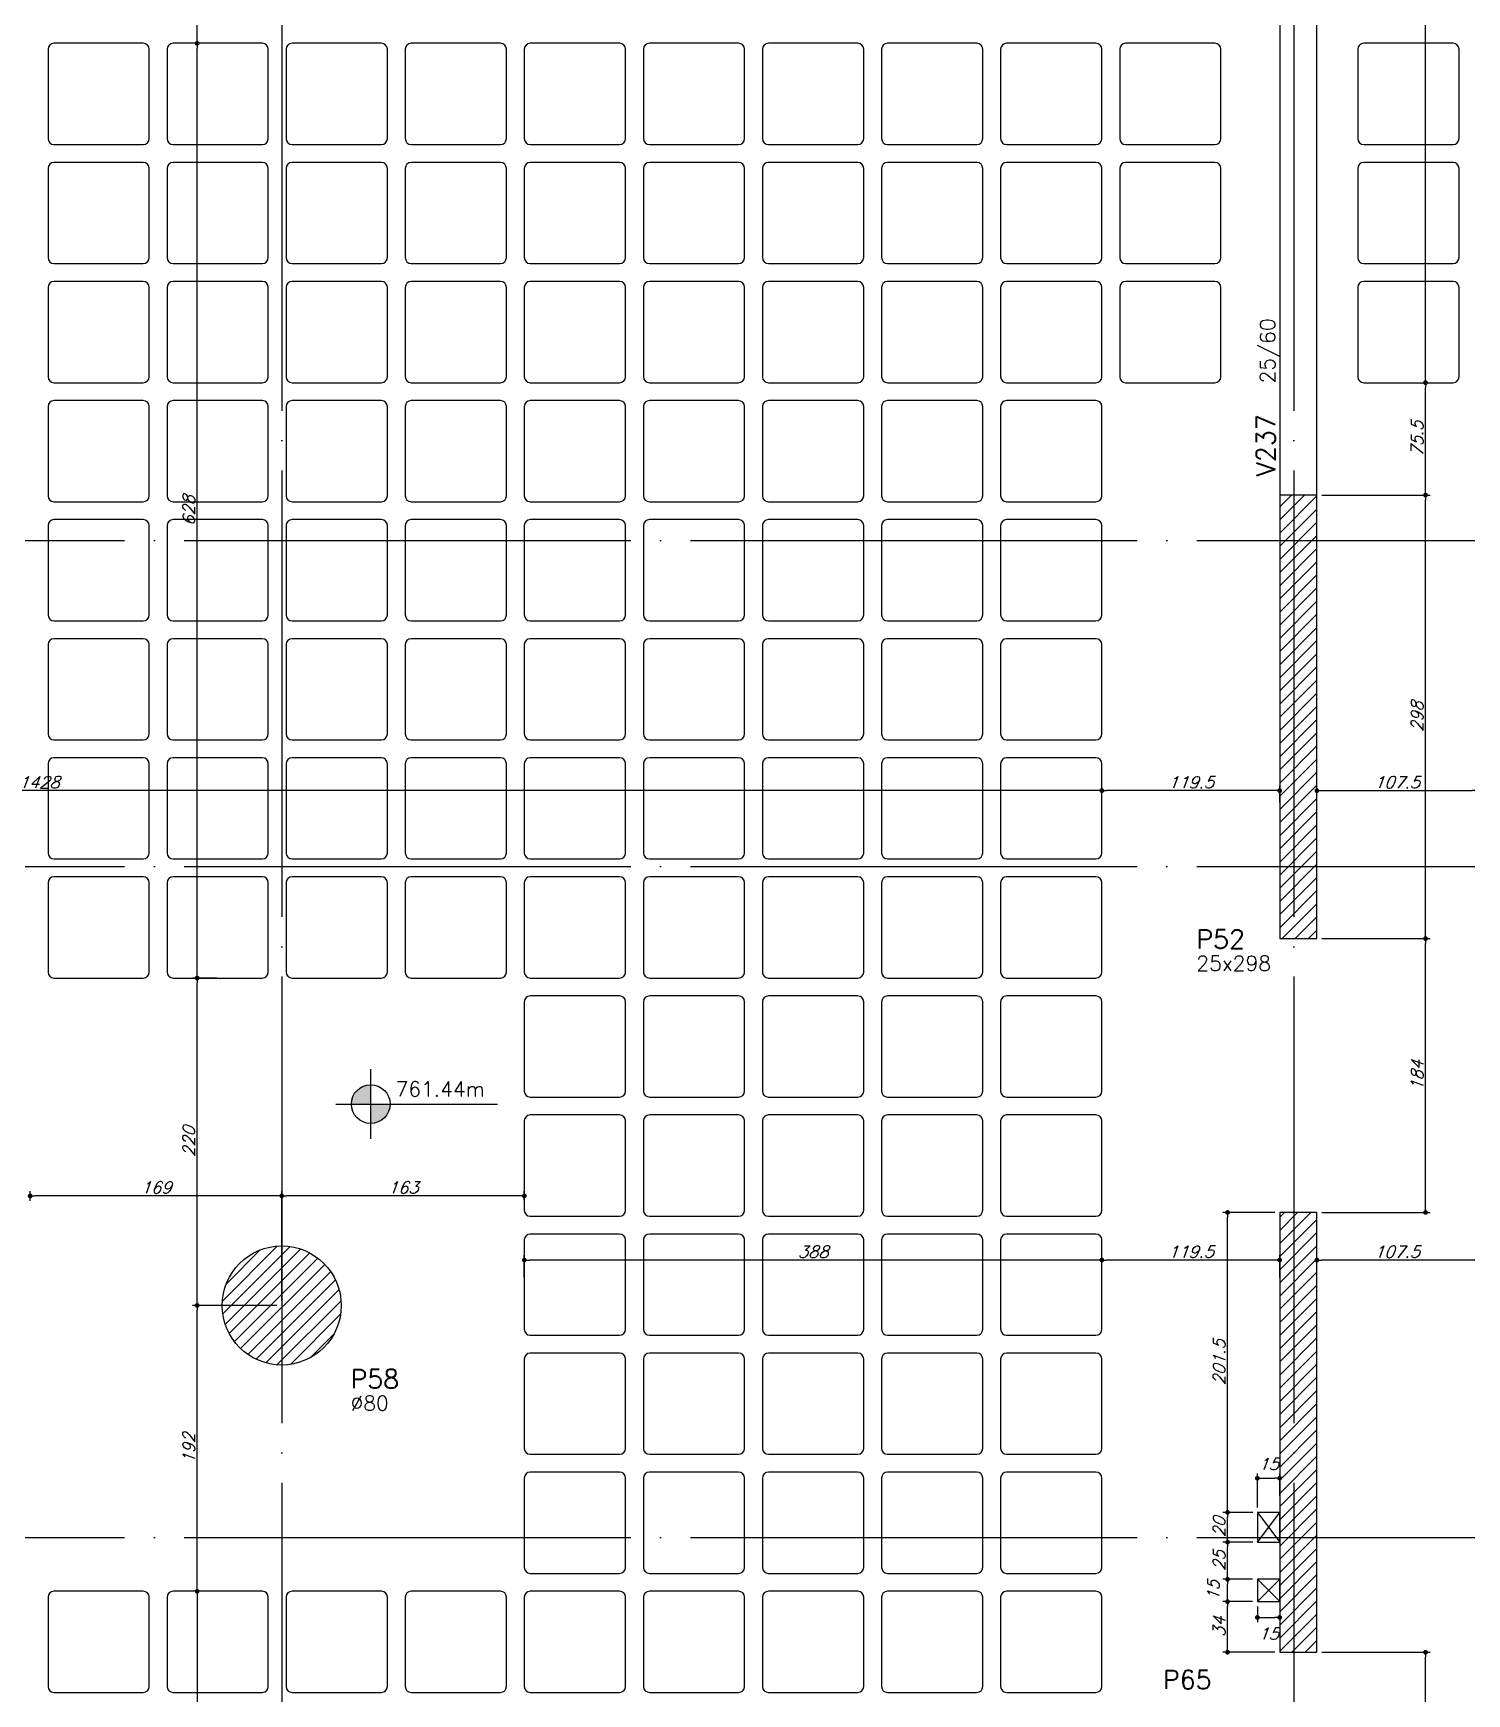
# Model space of a CAD drawing. Extents: x -4172 to 5483, y -2094 to 2406.
# Drawn here: x -2787 to -1824, y 99 to 1215 of the extents above; entities that cross this region are included whole.
import ezdxf
from ezdxf.enums import TextEntityAlignment as Align

# ---------------------------------------------------------------- set-up
doc = ezdxf.new("R2010")
doc.units = 0
doc.header["$LTSCALE"] = 50
doc.header["$MEASUREMENT"] = 0
doc.linetypes.add('EIXO', pattern=[6.8, 6, -0.4, 0, -0.4])
doc.layers.get('0').update_dxf_attribs({"linetype": 'CONTINUOUS'})
doc.layers.get('DEFPOINTS').update_dxf_attribs({"linetype": 'CONTINUOUS'})
for name, color, linetype in [('251', 5, 'CONTINUOUS'), ('F-COTAS', 106, 'CONTINUOUS'), ('F-COTAS-FUROS', 50, 'CONTINUOUS'), ('F-CUBETA', 1, 'CONTINUOUS'), ('F-EIXO', 12, 'EIXO'), ('F-NÍVEL-PLANTA', 2, 'CONTINUOUS'), ('F-PILARES-DIM', 172, 'CONTINUOUS'), ('F-PILARES-HACH', 174, 'CONTINUOUS'), ('F-PILARES-NOME', 170, 'CONTINUOUS'), ('F-PILARES-S', 170, 'CONTINUOUS'), ('F-TEXTO', 6, 'CONTINUOUS'), ('F-VIGAS', 3, 'CONTINUOUS'), ('F-VIGAS-DIM', 2, 'CONTINUOUS'), ('F-VIGAS-NOME', 4, 'CONTINUOUS'), ('F-VÃO', 1, 'CONTINUOUS')]:
    doc.layers.add(name, color=color, linetype=linetype)
doc.styles.add('CP-TEXT-INCL', font='romans.shx', dxfattribs={"oblique": 20})
doc.styles.add('MCP', font='romans.shx')
doc.styles.add('ROMANS', font='romans.shx')
doc.dimstyles.new('CP-COTAS-50', dxfattribs={"dimscale": 0.64, "dimtxt": 12.5, "dimasz": 5, "dimexe": 5, "dimexo": 5, "dimgap": 2.5, "dimtad": 1, "dimdec": 1, "dimdsep": 46, "dimtxsty": 'CP-TEXT-INCL', "dimblk1": 'DOT', "dimblk2": 'DOT', "dimsah": 1, "dimcen": 9, "dimclrd": 256, "dimclre": 256, "dimclrt": 256, "dimadec": 0, "dimazin": 0, "dimtfac": 1, "dimtdec": 1, "dimtmove": 2, "dimatfit": 3, "dimldrblk": 'DOT', "dimfxl": 0, "dimtolj": 1, "dimarcsym": 0})

# ---------------------------------------------------------------- blocks, each defined once
blk = doc.blocks.new('_VAONER063650636500869008690')
at = {"layer": '251', "color": 1}
for p, q in [((30, 34), (-30, 34)), ((-34, 30), (-34, -30)), ((34, -30), (34, 30)), ((-30, -34), (30, -34))]:
    blk.add_line(p, q, dxfattribs=at)
for centre, start, end in [((-30, 30), 90, 180), ((30, 30), 0, 90), ((-30, -30), 180, 270), ((30, -30), 270, 0)]:
    blk.add_arc(centre, 4, start, end, dxfattribs=at)
blk = doc.blocks.new('Nível - Planta')
at = {"layer": 'F-NÍVEL-PLANTA'}
h = blk.add_hatch(color=71, dxfattribs=at)
h.paths.add_polyline_path([(0, 0), (0, 0.26, 0.414214), (-0.26, 0)])
h.paths.add_polyline_path([(0.26, 0), (0, 0), (0, -0.26, 0.414214)])
for p, q in [((0, -0.469), (0, 0.469)), ((-0.469, 0), (1.704, 0))]:
    blk.add_line(p, q, dxfattribs=at)
blk.add_circle((0, 0), 0.26, dxfattribs=at)
at = {"layer": 'F-TEXTO', "color": 3, "style": 'MCP'}
blk.add_attdef('NÍVEL', (0.333, 0.102), '', height=0.2, dxfattribs=at)
blk = doc.blocks.new('*U19')
at = {"layer": 'F-EIXO'}
blk.add_line((0, 0), (7397, 0), dxfattribs=at)
at = {"layer": 'F-TEXTO', "style": 'ROMANS'}
blk.add_attdef('EIXO', text='', height=17.5, dxfattribs=at).set_placement((-28.2072, 0), align=Align.MIDDLE_CENTER)
blk = doc.blocks.new('*U25')
at = {"layer": 'F-EIXO'}
blk.add_line((0, 0), (7397, 0), dxfattribs=at)
at = {"layer": 'F-TEXTO', "style": 'ROMANS'}
blk.add_attdef('EIXO', text='', height=17.5, dxfattribs=at).set_placement((-28.2072, 0), align=Align.MIDDLE_CENTER)
blk = doc.blocks.new('*U47')
at = {"layer": 'F-EIXO'}
blk.add_line((0, 0), (0, -3477.9), dxfattribs=at)
at = {"layer": 'F-TEXTO', "style": 'ROMANS'}
blk.add_attdef('EIXO', text='', height=17.5, rotation=360, dxfattribs=at).set_placement((0, 28.2), align=Align.MIDDLE_CENTER)
blk = doc.blocks.new('*U33')
at = {"layer": 'F-EIXO'}
blk.add_line((0, 0), (0, -3477.9), dxfattribs=at)
at = {"layer": 'F-TEXTO', "style": 'ROMANS'}
blk.add_attdef('EIXO', text='', height=17.5, rotation=360, dxfattribs=at).set_placement((0, 28.2), align=Align.MIDDLE_CENTER)
blk = doc.blocks.new('*U36')
at = {"layer": 'F-EIXO'}
blk.add_line((0, 0), (7397, 0), dxfattribs=at)
at = {"layer": 'F-TEXTO', "style": 'ROMANS'}
blk.add_attdef('EIXO', text='', height=17.5, dxfattribs=at).set_placement((-28.2072, 0), align=Align.MIDDLE_CENTER)
blk = doc.blocks.new('*U139')
at = {"layer": 'F-VÃO'}
for p, q in [((0, 0), (15, 15)), ((0, 15), (15, 0))]:
    blk.add_line(p, q, dxfattribs=at)
at = {"layer": 'F-VÃO', "color": 3}
blk.add_lwpolyline([(0, 0), (15, 0), (15, 15), (0, 15)], close=True, dxfattribs=at)
blk = doc.blocks.new('*U142')
at = {"layer": 'F-VÃO'}
for p, q in [((0, 0), (15, 20)), ((0, 20), (15, 0))]:
    blk.add_line(p, q, dxfattribs=at)
at = {"layer": 'F-VÃO', "color": 3}
blk.add_lwpolyline([(0, 0), (15, 0), (15, 20), (0, 20)], close=True, dxfattribs=at)
blk = doc.blocks.new('_DOT')
at = {"color": 0, "linetype": 'ByBlock'}
blk.add_line((-0.5, 0), (-1, 0), dxfattribs=at)
at = {"color": 0, "linetype": 'ByBlock', "const_width": 0.5}
blk.add_lwpolyline([(-0.25, 0, 1), (0.25, 0, 1)], format="xyb", close=True, dxfattribs=at)
blk = doc.blocks.new('*D159')
at = {"layer": 'DEFPOINTS', "color": 0, "linetype": 'Continuous', "transparency": 16777216}
for p in [(-1984.5, 161), (-1964.5, 161), (-1949.5, 127)]:
    blk.add_point(p, dxfattribs=at)
at = {"layer": 'F-COTAS-FUROS', "linetype": 'Continuous', "lineweight": -2, "transparency": 16777216}
for p, q in [((-1967.7, 161), (-1987.7, 161)), ((-1984.5, 130.2), (-1984.5, 157.8)), ((-1952.7, 127), (-1987.7, 127))]:
    blk.add_line(p, q, dxfattribs=at)
at = {"layer": 'F-COTAS-FUROS', "linetype": 'Continuous', "lineweight": -2, "transparency": 16777216, "xscale": 3.2, "yscale": 3.2, "zscale": 3.2}
for p, rotation in [((-1984.5, 161), 90), ((-1984.5, 127), 270)]:
    blk.add_blockref('_DOT', p, dxfattribs=dict(at, rotation=rotation))
at = {"layer": 'F-COTAS-FUROS', "linetype": 'Continuous', "transparency": 16777216, "insert": (-1990.1, 144), "char_height": 8, "attachment_point": 5, "rotation": 90, "style": 'CP-TEXT-INCL'}
blk.add_mtext('\\A1;34', dxfattribs=at)
blk = doc.blocks.new('*D160')
at = {"layer": 'DEFPOINTS', "color": 0, "linetype": 'Continuous', "transparency": 16777216}
for p in [(-1984.5, 176), (-1964.5, 176), (-1964.5, 161)]:
    blk.add_point(p, dxfattribs=at)
at = {"layer": 'F-COTAS-FUROS', "linetype": 'Continuous', "lineweight": -2, "transparency": 16777216}
for p, q in [((-1967.7, 176), (-1987.7, 176)), ((-1984.5, 164.2), (-1984.5, 172.8)), ((-1967.7, 161), (-1987.7, 161))]:
    blk.add_line(p, q, dxfattribs=at)
at = {"layer": 'F-COTAS-FUROS', "linetype": 'Continuous', "lineweight": -2, "transparency": 16777216, "xscale": 3.2, "yscale": 3.2, "zscale": 3.2}
for p, rotation in [((-1984.5, 176), 90), ((-1984.5, 161), 270)]:
    blk.add_blockref('_DOT', p, dxfattribs=dict(at, rotation=rotation))
at = {"layer": 'F-COTAS-FUROS', "linetype": 'Continuous', "transparency": 16777216, "insert": (-1994.1, 168.5), "char_height": 8, "attachment_point": 5, "rotation": 90, "style": 'CP-TEXT-INCL'}
blk.add_mtext('\\A1;15', dxfattribs=at)
blk = doc.blocks.new('*D161')
at = {"layer": 'DEFPOINTS', "color": 0, "linetype": 'Continuous', "transparency": 16777216}
for p in [(-1984.5, 201), (-1964.4, 201), (-1964.5, 176)]:
    blk.add_point(p, dxfattribs=at)
at = {"layer": 'F-COTAS-FUROS', "linetype": 'Continuous', "lineweight": -2, "transparency": 16777216}
for p, q in [((-1967.6, 201), (-1987.7, 201)), ((-1984.5, 179.2), (-1984.5, 197.8)), ((-1967.7, 176), (-1987.7, 176))]:
    blk.add_line(p, q, dxfattribs=at)
at = {"layer": 'F-COTAS-FUROS', "linetype": 'Continuous', "lineweight": -2, "transparency": 16777216, "xscale": 3.2, "yscale": 3.2, "zscale": 3.2}
for p, rotation in [((-1984.5, 201), 90), ((-1984.5, 176), 270)]:
    blk.add_blockref('_DOT', p, dxfattribs=dict(at, rotation=rotation))
at = {"layer": 'F-COTAS-FUROS', "linetype": 'Continuous', "transparency": 16777216, "insert": (-1990.1, 188.5), "char_height": 8, "attachment_point": 5, "rotation": 90, "style": 'CP-TEXT-INCL'}
blk.add_mtext('\\A1;25', dxfattribs=at)
blk = doc.blocks.new('*D162')
at = {"layer": 'DEFPOINTS', "color": 0, "linetype": 'Continuous', "transparency": 16777216}
for p in [(-1984.5, 221), (-1964.4, 221), (-1964.4, 201)]:
    blk.add_point(p, dxfattribs=at)
at = {"layer": 'F-COTAS-FUROS', "linetype": 'Continuous', "lineweight": -2, "transparency": 16777216}
for p, q in [((-1967.6, 221), (-1987.7, 221)), ((-1984.5, 204.2), (-1984.5, 217.8)), ((-1967.6, 201), (-1987.7, 201))]:
    blk.add_line(p, q, dxfattribs=at)
at = {"layer": 'F-COTAS-FUROS', "linetype": 'Continuous', "lineweight": -2, "transparency": 16777216, "xscale": 3.2, "yscale": 3.2, "zscale": 3.2}
for p, rotation in [((-1984.5, 221), 90), ((-1984.5, 201), 270)]:
    blk.add_blockref('_DOT', p, dxfattribs=dict(at, rotation=rotation))
at = {"layer": 'F-COTAS-FUROS', "linetype": 'Continuous', "transparency": 16777216, "insert": (-1990.1, 211), "char_height": 8, "attachment_point": 5, "rotation": 90, "style": 'CP-TEXT-INCL'}
blk.add_mtext('\\A1;20', dxfattribs=at)
blk = doc.blocks.new('*D163')
at = {"layer": 'DEFPOINTS', "color": 0, "linetype": 'Continuous', "transparency": 16777216}
for p in [(-1984.5, 422.5), (-1949.5, 422.5), (-1964.4, 221)]:
    blk.add_point(p, dxfattribs=at)
at = {"layer": 'F-COTAS-FUROS', "linetype": 'Continuous', "lineweight": -2, "transparency": 16777216}
for p, q in [((-1952.7, 422.5), (-1987.7, 422.5)), ((-1984.5, 224.2), (-1984.5, 419.3)), ((-1967.6, 221), (-1987.7, 221))]:
    blk.add_line(p, q, dxfattribs=at)
at = {"layer": 'F-COTAS-FUROS', "linetype": 'Continuous', "lineweight": -2, "transparency": 16777216, "xscale": 3.2, "yscale": 3.2, "zscale": 3.2}
for p, rotation in [((-1984.5, 422.5), 90), ((-1984.5, 221), 270)]:
    blk.add_blockref('_DOT', p, dxfattribs=dict(at, rotation=rotation))
at = {"layer": 'F-COTAS-FUROS', "linetype": 'Continuous', "transparency": 16777216, "insert": (-1990.1, 321.7), "char_height": 8, "attachment_point": 5, "rotation": 90, "style": 'CP-TEXT-INCL'}
blk.add_mtext('\\A1;201.5', dxfattribs=at)
blk = doc.blocks.new('*D164')
at = {"layer": 'DEFPOINTS', "color": 0, "linetype": 'Continuous', "transparency": 16777216}
for p in [(-1949.5, 243.9), (-1949.5, 228.8), (-1964.5, 221)]:
    blk.add_point(p, dxfattribs=at)
at = {"layer": 'F-COTAS-FUROS', "linetype": 'Continuous', "lineweight": -2, "transparency": 16777216}
for p, q in [((-1964.5, 224.2), (-1964.5, 247.1)), ((-1949.5, 232), (-1949.5, 247.1)), ((-1961.3, 243.9), (-1952.7, 243.9))]:
    blk.add_line(p, q, dxfattribs=at)
at = {"layer": 'F-COTAS-FUROS', "linetype": 'Continuous', "lineweight": -2, "transparency": 16777216, "xscale": 3.2, "yscale": 3.2, "zscale": 3.2, "rotation": 180}
blk.add_blockref('_DOT', (-1964.5, 243.9), dxfattribs=at)
at = {"layer": 'F-COTAS-FUROS', "linetype": 'Continuous', "lineweight": -2, "transparency": 16777216, "xscale": 3.2, "yscale": 3.2, "zscale": 3.2}
blk.add_blockref('_DOT', (-1949.5, 243.9), dxfattribs=at)
at = {"layer": 'F-COTAS-FUROS', "linetype": 'Continuous', "transparency": 16777216, "insert": (-1957, 253.5), "char_height": 8, "attachment_point": 5, "style": 'CP-TEXT-INCL'}
blk.add_mtext('\\A1;15', dxfattribs=at)
blk = doc.blocks.new('*D165')
at = {"layer": 'DEFPOINTS', "color": 0, "linetype": 'Continuous', "transparency": 16777216}
for p in [(-1964.5, 161), (-1949.5, 158.9), (-1949.5, 150.4)]:
    blk.add_point(p, dxfattribs=at)
at = {"layer": 'F-COTAS-FUROS', "linetype": 'Continuous', "lineweight": -2, "transparency": 16777216}
for p, q in [((-1964.5, 157.8), (-1964.5, 147.2)), ((-1961.3, 150.4), (-1952.7, 150.4)), ((-1949.5, 155.7), (-1949.5, 147.2))]:
    blk.add_line(p, q, dxfattribs=at)
at = {"layer": 'F-COTAS-FUROS', "linetype": 'Continuous', "lineweight": -2, "transparency": 16777216, "xscale": 3.2, "yscale": 3.2, "zscale": 3.2, "rotation": 180}
blk.add_blockref('_DOT', (-1964.5, 150.4), dxfattribs=at)
at = {"layer": 'F-COTAS-FUROS', "linetype": 'Continuous', "lineweight": -2, "transparency": 16777216, "xscale": 3.2, "yscale": 3.2, "zscale": 3.2}
blk.add_blockref('_DOT', (-1949.5, 150.4), dxfattribs=at)
at = {"layer": 'F-COTAS-FUROS', "linetype": 'Continuous', "transparency": 16777216, "insert": (-1957, 139.5), "char_height": 8, "attachment_point": 5, "style": 'CP-TEXT-INCL'}
blk.add_mtext('\\A1;15', dxfattribs=at)
blk = doc.blocks.new('*D208')
at = {"layer": 'DEFPOINTS', "color": 0, "linetype": 'Continuous', "transparency": 16777216}
for p in [(-1817, 705.9), (-1924.5, 692.2), (-1817, 692.2)]:
    blk.add_point(p, dxfattribs=at)
at = {"layer": 'F-COTAS', "linetype": 'Continuous', "lineweight": -2, "transparency": 16777216}
for p, q in [((-1924.5, 695.4), (-1924.5, 709.1)), ((-1921.3, 705.9), (-1820.2, 705.9)), ((-1817, 695.4), (-1817, 709.1))]:
    blk.add_line(p, q, dxfattribs=at)
at = {"layer": 'F-COTAS', "linetype": 'Continuous', "lineweight": -2, "transparency": 16777216, "xscale": 3.2, "yscale": 3.2, "zscale": 3.2, "rotation": 180}
blk.add_blockref('_DOT', (-1924.5, 705.9), dxfattribs=at)
at = {"layer": 'F-COTAS', "linetype": 'Continuous', "lineweight": -2, "transparency": 16777216, "xscale": 3.2, "yscale": 3.2, "zscale": 3.2}
blk.add_blockref('_DOT', (-1817, 705.9), dxfattribs=at)
at = {"layer": 'F-COTAS', "linetype": 'Continuous', "transparency": 16777216, "insert": (-1870.8, 711.5), "char_height": 8, "attachment_point": 5, "style": 'CP-TEXT-INCL'}
blk.add_mtext('\\A1;107.5', dxfattribs=at)
blk = doc.blocks.new('*D209')
at = {"layer": 'DEFPOINTS', "color": 0, "linetype": 'Continuous', "transparency": 16777216}
for p in [(-2069, 705.9), (-2069, 694), (-1949.5, 694.8)]:
    blk.add_point(p, dxfattribs=at)
at = {"layer": 'F-COTAS', "linetype": 'Continuous', "lineweight": -2, "transparency": 16777216}
for p, q in [((-2069, 697.2), (-2069, 709.1)), ((-1952.7, 705.9), (-2065.8, 705.9)), ((-1949.5, 698), (-1949.5, 709.1))]:
    blk.add_line(p, q, dxfattribs=at)
at = {"layer": 'F-COTAS', "linetype": 'Continuous', "lineweight": -2, "transparency": 16777216, "xscale": 3.2, "yscale": 3.2, "zscale": 3.2, "rotation": 180}
blk.add_blockref('_DOT', (-2069, 705.9), dxfattribs=at)
at = {"layer": 'F-COTAS', "linetype": 'Continuous', "lineweight": -2, "transparency": 16777216, "xscale": 3.2, "yscale": 3.2, "zscale": 3.2}
blk.add_blockref('_DOT', (-1949.5, 705.9), dxfattribs=at)
at = {"layer": 'F-COTAS', "linetype": 'Continuous', "transparency": 16777216, "insert": (-2009.2, 711.5), "char_height": 8, "attachment_point": 5, "style": 'CP-TEXT-INCL'}
blk.add_mtext('\\A1;119.5', dxfattribs=at)
blk = doc.blocks.new('*D210')
at = {"layer": 'DEFPOINTS', "color": 0, "linetype": 'Continuous', "transparency": 16777216}
for p in [(-3497, 705.9), (-3497, 694), (-2069, 694)]:
    blk.add_point(p, dxfattribs=at)
at = {"layer": 'F-COTAS', "linetype": 'Continuous', "lineweight": -2, "transparency": 16777216}
for p, q in [((-3497, 697.2), (-3497, 709.1)), ((-2072.2, 705.9), (-3493.8, 705.9)), ((-2069, 697.2), (-2069, 709.1))]:
    blk.add_line(p, q, dxfattribs=at)
at = {"layer": 'F-COTAS', "linetype": 'Continuous', "lineweight": -2, "transparency": 16777216, "xscale": 3.2, "yscale": 3.2, "zscale": 3.2, "rotation": 180}
blk.add_blockref('_DOT', (-3497, 705.9), dxfattribs=at)
at = {"layer": 'F-COTAS', "linetype": 'Continuous', "lineweight": -2, "transparency": 16777216, "xscale": 3.2, "yscale": 3.2, "zscale": 3.2}
blk.add_blockref('_DOT', (-2069, 705.9), dxfattribs=at)
at = {"layer": 'F-COTAS', "linetype": 'Continuous', "transparency": 16777216, "insert": (-2783, 711.5), "char_height": 8, "attachment_point": 5, "style": 'CP-TEXT-INCL'}
blk.add_mtext('\\A1;1428', dxfattribs=at)
blk = doc.blocks.new('*D260')
at = {"layer": 'DEFPOINTS', "color": 0, "linetype": 'Continuous', "transparency": 16777216}
for p in [(-1924.5, 127), (-1851.5, 127), (-1876.6, 8)]:
    blk.add_point(p, dxfattribs=at)
at = {"layer": 'F-COTAS', "linetype": 'Continuous', "lineweight": -2, "transparency": 16777216}
for p, q in [((-1921.3, 127), (-1848.3, 127)), ((-1851.5, 11.2), (-1851.5, 123.8)), ((-1873.4, 8), (-1848.3, 8))]:
    blk.add_line(p, q, dxfattribs=at)
at = {"layer": 'F-COTAS', "linetype": 'Continuous', "lineweight": -2, "transparency": 16777216, "xscale": 3.2, "yscale": 3.2, "zscale": 3.2}
for p, rotation in [((-1851.5, 127), 90), ((-1851.5, 8), 270)]:
    blk.add_blockref('_DOT', p, dxfattribs=dict(at, rotation=rotation))
at = {"layer": 'F-COTAS', "linetype": 'Continuous', "transparency": 16777216, "insert": (-1857.1, 67.5), "char_height": 8, "attachment_point": 5, "rotation": 90, "style": 'CP-TEXT-INCL'}
blk.add_mtext('\\A1;119', dxfattribs=at)
blk = doc.blocks.new('*D261')
at = {"layer": 'DEFPOINTS', "color": 0, "linetype": 'Continuous', "transparency": 16777216}
for p in [(-1924.5, 606.5), (-1851.5, 606.5), (-1924.5, 422.5)]:
    blk.add_point(p, dxfattribs=at)
at = {"layer": 'F-COTAS', "linetype": 'Continuous', "lineweight": -2, "transparency": 16777216}
for p, q in [((-1921.3, 606.5), (-1848.3, 606.5)), ((-1851.5, 425.7), (-1851.5, 603.3)), ((-1921.3, 422.5), (-1848.3, 422.5))]:
    blk.add_line(p, q, dxfattribs=at)
at = {"layer": 'F-COTAS', "linetype": 'Continuous', "lineweight": -2, "transparency": 16777216, "xscale": 3.2, "yscale": 3.2, "zscale": 3.2}
for p, rotation in [((-1851.5, 606.5), 90), ((-1851.5, 422.5), 270)]:
    blk.add_blockref('_DOT', p, dxfattribs=dict(at, rotation=rotation))
at = {"layer": 'F-COTAS', "linetype": 'Continuous', "transparency": 16777216, "insert": (-1857.1, 514.5), "char_height": 8, "attachment_point": 5, "rotation": 90, "style": 'CP-TEXT-INCL'}
blk.add_mtext('\\A1;184', dxfattribs=at)
blk = doc.blocks.new('*D262')
at = {"layer": 'DEFPOINTS', "color": 0, "linetype": 'Continuous', "transparency": 16777216}
for p in [(-1924.5, 904.5), (-1851.5, 904.5), (-1924.5, 606.5)]:
    blk.add_point(p, dxfattribs=at)
at = {"layer": 'F-COTAS', "linetype": 'Continuous', "lineweight": -2, "transparency": 16777216}
for p, q in [((-1921.3, 904.5), (-1848.3, 904.5)), ((-1851.5, 609.7), (-1851.5, 901.3)), ((-1921.3, 606.5), (-1848.3, 606.5))]:
    blk.add_line(p, q, dxfattribs=at)
at = {"layer": 'F-COTAS', "linetype": 'Continuous', "lineweight": -2, "transparency": 16777216, "xscale": 3.2, "yscale": 3.2, "zscale": 3.2}
for p, rotation in [((-1851.5, 904.5), 90), ((-1851.5, 606.5), 270)]:
    blk.add_blockref('_DOT', p, dxfattribs=dict(at, rotation=rotation))
at = {"layer": 'F-COTAS', "linetype": 'Continuous', "transparency": 16777216, "insert": (-1857.1, 755.5), "char_height": 8, "attachment_point": 5, "rotation": 90, "style": 'CP-TEXT-INCL'}
blk.add_mtext('\\A1;298', dxfattribs=at)
blk = doc.blocks.new('*D263')
at = {"layer": 'DEFPOINTS', "color": 0, "linetype": 'Continuous', "transparency": 16777216}
for p in [(-1881.9, 980), (-1851.5, 980), (-1924.5, 904.5)]:
    blk.add_point(p, dxfattribs=at)
at = {"layer": 'F-COTAS', "linetype": 'Continuous', "lineweight": -2, "transparency": 16777216}
for p, q in [((-1878.7, 980), (-1848.3, 980)), ((-1851.5, 907.7), (-1851.5, 976.8)), ((-1921.3, 904.5), (-1848.3, 904.5))]:
    blk.add_line(p, q, dxfattribs=at)
at = {"layer": 'F-COTAS', "linetype": 'Continuous', "lineweight": -2, "transparency": 16777216, "xscale": 3.2, "yscale": 3.2, "zscale": 3.2}
for p, rotation in [((-1851.5, 980), 90), ((-1851.5, 904.5), 270)]:
    blk.add_blockref('_DOT', p, dxfattribs=dict(at, rotation=rotation))
at = {"layer": 'F-COTAS', "linetype": 'Continuous', "transparency": 16777216, "insert": (-1857.1, 942.3), "char_height": 8, "attachment_point": 5, "rotation": 90, "style": 'CP-TEXT-INCL'}
blk.add_mtext('\\A1;75.5', dxfattribs=at)
blk = doc.blocks.new('*D264')
at = {"layer": 'DEFPOINTS', "color": 0, "linetype": 'Continuous', "transparency": 16777216}
for p in [(-1876.3, 1608), (-1851.5, 1608), (-1881.9, 980)]:
    blk.add_point(p, dxfattribs=at)
at = {"layer": 'F-COTAS', "linetype": 'Continuous', "lineweight": -2, "transparency": 16777216}
for p, q in [((-1873.1, 1608), (-1848.3, 1608)), ((-1851.5, 983.2), (-1851.5, 1604.8)), ((-1878.7, 980), (-1848.3, 980))]:
    blk.add_line(p, q, dxfattribs=at)
at = {"layer": 'F-COTAS', "linetype": 'Continuous', "lineweight": -2, "transparency": 16777216, "xscale": 3.2, "yscale": 3.2, "zscale": 3.2}
for p, rotation in [((-1851.5, 1608), 90), ((-1851.5, 980), 270)]:
    blk.add_blockref('_DOT', p, dxfattribs=dict(at, rotation=rotation))
at = {"layer": 'F-COTAS', "linetype": 'Continuous', "transparency": 16777216, "insert": (-1857.1, 1294), "char_height": 8, "attachment_point": 5, "rotation": 90, "style": 'CP-TEXT-INCL'}
blk.add_mtext('\\A1;628', dxfattribs=at)
blk = doc.blocks.new('*D295')
at = {"layer": 'DEFPOINTS', "color": 0, "linetype": 'Continuous', "transparency": 16777216}
for p in [(-1924.5, 390.5), (-1924.5, 364.3), (-1817, 364.3)]:
    blk.add_point(p, dxfattribs=at)
at = {"layer": 'F-COTAS', "linetype": 'Continuous', "lineweight": -2, "transparency": 16777216}
for p, q in [((-1924.5, 367.5), (-1924.5, 393.7)), ((-1820.2, 390.5), (-1921.3, 390.5)), ((-1817, 367.5), (-1817, 393.7))]:
    blk.add_line(p, q, dxfattribs=at)
at = {"layer": 'F-COTAS', "linetype": 'Continuous', "lineweight": -2, "transparency": 16777216, "xscale": 3.2, "yscale": 3.2, "zscale": 3.2, "rotation": 180}
blk.add_blockref('_DOT', (-1924.5, 390.5), dxfattribs=at)
at = {"layer": 'F-COTAS', "linetype": 'Continuous', "lineweight": -2, "transparency": 16777216, "xscale": 3.2, "yscale": 3.2, "zscale": 3.2}
blk.add_blockref('_DOT', (-1817, 390.5), dxfattribs=at)
at = {"layer": 'F-COTAS', "linetype": 'Continuous', "transparency": 16777216, "insert": (-1870.8, 396.1), "char_height": 8, "attachment_point": 5, "style": 'CP-TEXT-INCL'}
blk.add_mtext('\\A1;107.5', dxfattribs=at)
blk = doc.blocks.new('*D296')
at = {"layer": 'DEFPOINTS', "color": 0, "linetype": 'Continuous', "transparency": 16777216}
for p in [(-2069, 390.5), (-2069, 375.6), (-1949.5, 375.6)]:
    blk.add_point(p, dxfattribs=at)
at = {"layer": 'F-COTAS', "linetype": 'Continuous', "lineweight": -2, "transparency": 16777216}
for p, q in [((-2069, 378.8), (-2069, 393.7)), ((-1952.7, 390.5), (-2065.8, 390.5)), ((-1949.5, 378.8), (-1949.5, 393.7))]:
    blk.add_line(p, q, dxfattribs=at)
at = {"layer": 'F-COTAS', "linetype": 'Continuous', "lineweight": -2, "transparency": 16777216, "xscale": 3.2, "yscale": 3.2, "zscale": 3.2, "rotation": 180}
blk.add_blockref('_DOT', (-2069, 390.5), dxfattribs=at)
at = {"layer": 'F-COTAS', "linetype": 'Continuous', "lineweight": -2, "transparency": 16777216, "xscale": 3.2, "yscale": 3.2, "zscale": 3.2}
blk.add_blockref('_DOT', (-1949.5, 390.5), dxfattribs=at)
at = {"layer": 'F-COTAS', "linetype": 'Continuous', "transparency": 16777216, "insert": (-2009.2, 396.1), "char_height": 8, "attachment_point": 5, "style": 'CP-TEXT-INCL'}
blk.add_mtext('\\A1;119.5', dxfattribs=at)
blk = doc.blocks.new('*D297')
at = {"layer": 'DEFPOINTS', "color": 0, "linetype": 'Continuous', "transparency": 16777216}
for p in [(-2457, 390.5), (-2457, 375.8), (-2069, 375.8)]:
    blk.add_point(p, dxfattribs=at)
at = {"layer": 'F-COTAS', "linetype": 'Continuous', "lineweight": -2, "transparency": 16777216}
for p, q in [((-2457, 379), (-2457, 393.7)), ((-2072.2, 390.5), (-2453.8, 390.5)), ((-2069, 379), (-2069, 393.7))]:
    blk.add_line(p, q, dxfattribs=at)
at = {"layer": 'F-COTAS', "linetype": 'Continuous', "lineweight": -2, "transparency": 16777216, "xscale": 3.2, "yscale": 3.2, "zscale": 3.2, "rotation": 180}
blk.add_blockref('_DOT', (-2457, 390.5), dxfattribs=at)
at = {"layer": 'F-COTAS', "linetype": 'Continuous', "lineweight": -2, "transparency": 16777216, "xscale": 3.2, "yscale": 3.2, "zscale": 3.2}
blk.add_blockref('_DOT', (-2069, 390.5), dxfattribs=at)
at = {"layer": 'F-COTAS', "linetype": 'Continuous', "transparency": 16777216, "insert": (-2263, 396.1), "char_height": 8, "attachment_point": 5, "style": 'CP-TEXT-INCL'}
blk.add_mtext('\\A1;388', dxfattribs=at)
blk = doc.blocks.new('*D298')
at = {"layer": 'DEFPOINTS', "color": 0, "linetype": 'Continuous', "transparency": 16777216}
for p in [(-2620, 433.6), (-2457, 427.5), (-2620, 360)]:
    blk.add_point(p, dxfattribs=at)
at = {"layer": 'F-COTAS', "linetype": 'Continuous', "lineweight": -2, "transparency": 16777216}
for p, q in [((-2620, 363.2), (-2620, 436.8)), ((-2457, 430.7), (-2457, 436.8)), ((-2460.2, 433.6), (-2616.8, 433.6))]:
    blk.add_line(p, q, dxfattribs=at)
at = {"layer": 'F-COTAS', "linetype": 'Continuous', "lineweight": -2, "transparency": 16777216, "xscale": 3.2, "yscale": 3.2, "zscale": 3.2, "rotation": 180}
blk.add_blockref('_DOT', (-2620, 433.6), dxfattribs=at)
at = {"layer": 'F-COTAS', "linetype": 'Continuous', "lineweight": -2, "transparency": 16777216, "xscale": 3.2, "yscale": 3.2, "zscale": 3.2}
blk.add_blockref('_DOT', (-2457, 433.6), dxfattribs=at)
at = {"layer": 'F-COTAS', "linetype": 'Continuous', "transparency": 16777216, "insert": (-2538.5, 439.2), "char_height": 8, "attachment_point": 5, "style": 'CP-TEXT-INCL'}
blk.add_mtext('\\A1;163', dxfattribs=at)
blk = doc.blocks.new('*D299')
at = {"layer": 'DEFPOINTS', "color": 0, "linetype": 'Continuous', "transparency": 16777216}
for p in [(-2789, 433.6), (-2789, 427.2), (-2620, 360)]:
    blk.add_point(p, dxfattribs=at)
at = {"layer": 'F-COTAS', "linetype": 'Continuous', "lineweight": -2, "transparency": 16777216}
for p, q in [((-2789, 430.4), (-2789, 436.8)), ((-2620, 363.2), (-2620, 436.8)), ((-2623.2, 433.6), (-2785.8, 433.6))]:
    blk.add_line(p, q, dxfattribs=at)
at = {"layer": 'F-COTAS', "linetype": 'Continuous', "lineweight": -2, "transparency": 16777216, "xscale": 3.2, "yscale": 3.2, "zscale": 3.2, "rotation": 180}
blk.add_blockref('_DOT', (-2789, 433.6), dxfattribs=at)
at = {"layer": 'F-COTAS', "linetype": 'Continuous', "lineweight": -2, "transparency": 16777216, "xscale": 3.2, "yscale": 3.2, "zscale": 3.2}
blk.add_blockref('_DOT', (-2620, 433.6), dxfattribs=at)
at = {"layer": 'F-COTAS', "linetype": 'Continuous', "transparency": 16777216, "insert": (-2704.5, 439.2), "char_height": 8, "attachment_point": 5, "style": 'CP-TEXT-INCL'}
blk.add_mtext('\\A1;169', dxfattribs=at)
blk = doc.blocks.new('*D308')
at = {"layer": 'DEFPOINTS', "color": 0, "linetype": 'Continuous', "transparency": 16777216}
for p in [(-2676.8, 1349.5), (-2676.8, 1349.5), (-2676.8, 1208)]:
    blk.add_point(p, dxfattribs=at)
at = {"layer": 'F-COTAS', "linetype": 'Continuous', "lineweight": -2, "transparency": 16777216}
blk.add_line((-2676.8, 1211.2), (-2676.8, 1346.3), dxfattribs=at)
at = {"layer": 'F-COTAS', "linetype": 'Continuous', "lineweight": -2, "transparency": 16777216, "xscale": 3.2, "yscale": 3.2, "zscale": 3.2}
for p, rotation in [((-2676.8, 1349.5), 90), ((-2676.8, 1208), 270)]:
    blk.add_blockref('_DOT', p, dxfattribs=dict(at, rotation=rotation))
at = {"layer": 'F-COTAS', "linetype": 'Continuous', "transparency": 16777216, "insert": (-2682.4, 1278.8), "char_height": 8, "attachment_point": 5, "rotation": 90, "style": 'CP-TEXT-INCL'}
blk.add_mtext('\\A1;141.5', dxfattribs=at)
blk = doc.blocks.new('*D309')
at = {"layer": 'DEFPOINTS', "color": 0, "linetype": 'Continuous', "transparency": 16777216}
for p in [(-2676.8, 1208), (-2676.8, 1208), (-2676.8, 580)]:
    blk.add_point(p, dxfattribs=at)
at = {"layer": 'F-COTAS', "linetype": 'Continuous', "lineweight": -2, "transparency": 16777216}
blk.add_line((-2676.8, 583.2), (-2676.8, 1204.8), dxfattribs=at)
at = {"layer": 'F-COTAS', "linetype": 'Continuous', "lineweight": -2, "transparency": 16777216, "xscale": 3.2, "yscale": 3.2, "zscale": 3.2}
for p, rotation in [((-2676.8, 1208), 90), ((-2676.8, 580), 270)]:
    blk.add_blockref('_DOT', p, dxfattribs=dict(at, rotation=rotation))
at = {"layer": 'F-COTAS', "linetype": 'Continuous', "transparency": 16777216, "insert": (-2682.4, 894), "char_height": 8, "attachment_point": 5, "rotation": 90, "style": 'CP-TEXT-INCL'}
blk.add_mtext('\\A1;628', dxfattribs=at)
blk = doc.blocks.new('*D310')
at = {"layer": 'DEFPOINTS', "color": 0, "linetype": 'Continuous', "transparency": 16777216}
for p in [(-2676.8, 360), (-2620, 360), (-2646.6, 168)]:
    blk.add_point(p, dxfattribs=at)
at = {"layer": 'F-COTAS', "linetype": 'Continuous', "lineweight": -2, "transparency": 16777216}
for p, q in [((-2623.2, 360), (-2680, 360)), ((-2676.8, 171.2), (-2676.8, 356.8)), ((-2649.8, 168), (-2680, 168))]:
    blk.add_line(p, q, dxfattribs=at)
at = {"layer": 'F-COTAS', "linetype": 'Continuous', "lineweight": -2, "transparency": 16777216, "xscale": 3.2, "yscale": 3.2, "zscale": 3.2}
for p, rotation in [((-2676.8, 360), 90), ((-2676.8, 168), 270)]:
    blk.add_blockref('_DOT', p, dxfattribs=dict(at, rotation=rotation))
at = {"layer": 'F-COTAS', "linetype": 'Continuous', "transparency": 16777216, "insert": (-2682.4, 264), "char_height": 8, "attachment_point": 5, "rotation": 90, "style": 'CP-TEXT-INCL'}
blk.add_mtext('\\A1;192', dxfattribs=at)
blk = doc.blocks.new('*D311')
at = {"layer": 'DEFPOINTS', "color": 0, "linetype": 'Continuous', "transparency": 16777216}
for p in [(-2676.8, 580), (-2660.4, 580), (-2620, 360)]:
    blk.add_point(p, dxfattribs=at)
at = {"layer": 'F-COTAS', "linetype": 'Continuous', "lineweight": -2, "transparency": 16777216}
for p, q in [((-2663.6, 580), (-2680, 580)), ((-2676.8, 363.2), (-2676.8, 576.8)), ((-2623.2, 360), (-2680, 360))]:
    blk.add_line(p, q, dxfattribs=at)
at = {"layer": 'F-COTAS', "linetype": 'Continuous', "lineweight": -2, "transparency": 16777216, "xscale": 3.2, "yscale": 3.2, "zscale": 3.2}
for p, rotation in [((-2676.8, 580), 90), ((-2676.8, 360), 270)]:
    blk.add_blockref('_DOT', p, dxfattribs=dict(at, rotation=rotation))
at = {"layer": 'F-COTAS', "linetype": 'Continuous', "transparency": 16777216, "insert": (-2682.4, 470), "char_height": 8, "attachment_point": 5, "rotation": 90, "style": 'CP-TEXT-INCL'}
blk.add_mtext('\\A1;220', dxfattribs=at)
blk = doc.blocks.new('*D312')
at = {"layer": 'DEFPOINTS', "color": 0, "linetype": 'Continuous', "transparency": 16777216}
for p in [(-2655.6, 168), (-2676.8, -380), (-2655.6, -380)]:
    blk.add_point(p, dxfattribs=at)
at = {"layer": 'F-COTAS', "linetype": 'Continuous', "lineweight": -2, "transparency": 16777216}
for p, q in [((-2658.8, 168), (-2680, 168)), ((-2676.8, 164.8), (-2676.8, -376.8)), ((-2658.8, -380), (-2680, -380))]:
    blk.add_line(p, q, dxfattribs=at)
at = {"layer": 'F-COTAS', "linetype": 'Continuous', "lineweight": -2, "transparency": 16777216, "xscale": 3.2, "yscale": 3.2, "zscale": 3.2}
for p, rotation in [((-2676.8, 168), 90), ((-2676.8, -380), 270)]:
    blk.add_blockref('_DOT', p, dxfattribs=dict(at, rotation=rotation))
at = {"layer": 'F-COTAS', "linetype": 'Continuous', "transparency": 16777216, "insert": (-2682.4, -106), "char_height": 8, "attachment_point": 5, "rotation": 90, "style": 'CP-TEXT-INCL'}
blk.add_mtext('\\A1;548', dxfattribs=at)

msp = doc.modelspace()

# ---------------------------------------------------------------- hatches: boundary and pattern name
at = {"layer": 'F-PILARES-HACH', "linetype": 'Continuous'}
h = msp.add_hatch(dxfattribs=at)
h.set_pattern_fill('ANSI31', color=256, scale=50, style=0)
h.paths.add_polyline_path([(-1949.5, 606.5), (-1924.5, 606.5), (-1924.5, 904.5), (-1949.5, 904.5)], flags=16)
h = msp.add_hatch(dxfattribs=at)
h.set_pattern_fill('ANSI31', color=256, scale=50, style=0)
h.paths.add_polyline_path([(-1949.5, 127), (-1924.5, 127), (-1924.5, 422.5), (-1949.5, 422.5)], flags=16)
h = msp.add_hatch(dxfattribs=at)
h.set_pattern_fill('ANSI31', color=256, scale=50, style=0)
edge = h.paths.add_edge_path()
edge.add_arc((-2620, 360), 40, 0, 360)

# ---------------------------------------------------------------- linework, layer by layer
at = {"layer": 'F-PILARES-S', "linetype": 'Continuous'}
for points in [[(-1949.5, 606.5), (-1924.5, 606.5), (-1924.5, 904.5), (-1949.5, 904.5), (-1949.5, 606.5)], [(-1949.5, 127), (-1924.5, 127), (-1924.5, 422.5), (-1949.5, 422.5), (-1949.5, 127)]]:
    msp.add_lwpolyline(points, dxfattribs=at)
msp.add_circle((-2620, 360), 40, dxfattribs=at)
at = {"layer": 'F-VIGAS'}
for points in [[(-1924.5, 904.5), (-1924.5, 1519.5)], [(-1949.5, 1499.5), (-1949.5, 904.5)]]:
    msp.add_lwpolyline(points, dxfattribs=at)

# ---------------------------------------------------------------- block references
at = {"layer": 'F-CUBETA'}
for p in [(-2743, 1174), (-2663, 1174), (-2583, 1174), (-2503, 1174), (-2423, 1174), (-2343, 1174), (-2263, 1174), (-2183, 1174), (-2103, 1174), (-2023, 1174), (-1863, 1174), (-2743, 1094), (-2663, 1094), (-2583, 1094), (-2503, 1094), (-2423, 1094), (-2343, 1094), (-2263, 1094), (-2183, 1094), (-2103, 1094), (-2023, 1094), (-1863, 1094), (-2743, 1014), (-2663, 1014), (-2583, 1014), (-2503, 1014), (-2423, 1014), (-2343, 1014), (-2263, 1014), (-2183, 1014), (-2103, 1014), (-2023, 1014), (-1863, 1014), (-2743, 934), (-2663, 934), (-2583, 934), (-2503, 934), (-2423, 934), (-2343, 934), (-2263, 934), (-2183, 934), (-2103, 934), (-2743, 854), (-2663, 854), (-2583, 854), (-2503, 854), (-2423, 854), (-2343, 854), (-2263, 854), (-2183, 854), (-2103, 854), (-2743, 774), (-2663, 774), (-2583, 774), (-2503, 774), (-2423, 774), (-2343, 774), (-2263, 774), (-2183, 774), (-2103, 774), (-2743, 694), (-2663, 694), (-2583, 694), (-2503, 694), (-2423, 694), (-2343, 694), (-2263, 694), (-2183, 694), (-2103, 694), (-2743, 614), (-2663, 614), (-2583, 614), (-2503, 614), (-2423, 614), (-2343, 614), (-2263, 614), (-2183, 614), (-2103, 614), (-2423, 534), (-2343, 534), (-2263, 534), (-2183, 534), (-2103, 534), (-2423, 454), (-2343, 454), (-2263, 454), (-2183, 454), (-2103, 454), (-2423, 374), (-2343, 374), (-2263, 374), (-2183, 374), (-2103, 374), (-2423, 294), (-2343, 294), (-2263, 294), (-2183, 294), (-2103, 294), (-2423, 214), (-2343, 214), (-2263, 214), (-2183, 214), (-2103, 214), (-2743, 134), (-2663, 134), (-2583, 134), (-2503, 134), (-2423, 134), (-2343, 134), (-2263, 134), (-2183, 134), (-2103, 134)]:
    msp.add_blockref('_VAONER063650636500869008690', p, dxfattribs=at)
at = {"layer": 'F-EIXO', "linetype": 'Continuous'}
for name, p in [('*U33', (-2620, 1941.357)), ('*U47', (-1940, 1941.357)), ('*U25', (-3705.761, 874)), ('*U19', (-3705.761, 655)), ('*U36', (-3705.761, 204))]:
    msp.add_blockref(name, p, dxfattribs=at)
at = {"layer": 'F-NÍVEL-PLANTA', "linetype": 'Continuous', "xscale": 50, "yscale": 50, "zscale": 50}
msp.add_blockref('Nível - Planta', (-2560.205, 495.312), dxfattribs=at).add_auto_attribs({'NÍVEL': '761.44m'})
at = {"layer": 'F-VÃO', "linetype": 'Continuous'}
for name, p in [('*U142', (-1964.5, 200.99)), ('*U139', (-1964.5, 161))]:
    msp.add_blockref(name, p, dxfattribs=at)

# ---------------------------------------------------------------- texts
at = {"layer": 'F-PILARES-DIM', "linetype": 'Continuous', "style": 'MCP'}
for s, p in [('25x298', (-2005.474, 584.874)), ('%%c80', (-2573.75, 289.375))]:
    msp.add_text(s, height=10, dxfattribs=at).set_placement(p)
at = {"layer": 'F-PILARES-NOME', "linetype": 'Continuous', "style": 'MCP'}
for s, p in [('P52', (-2005.474, 599.874)), ('P58', (-2573.75, 304.375)), ('P65', (-2027.937, 102.354))]:
    msp.add_text(s, height=12.5, dxfattribs=at).set_placement(p)
at = {"layer": 'F-VIGAS-DIM', "linetype": 'Continuous', "style": 'MCP'}
msp.add_text('25/60', height=10, rotation=90, dxfattribs=at).set_placement((-1952.625, 979.5))
at = {"layer": 'F-VIGAS-NOME', "linetype": 'Continuous', "style": 'MCP'}
msp.add_text('V237', height=12.5, rotation=90, dxfattribs=at).set_placement((-1952.625, 917))

# ---------------------------------------------------------------- dimensions: what is measured, and where the dimension line sits
at = {"layer": 'F-COTAS', "linetype": 'Continuous'}
for base, p1, p2, picture, middle in [((-1851.513, 1608), (-1881.889, 980), (-1876.307, 1608), '*D264', (-1857.113, 1294)), ((-2676.804, 1349.5), (-2676.804, 1208), (-2676.804, 1349.5), '*D308', (-2682.404, 1278.75)), ((-2676.804, 1208), (-2676.804, 580), (-2676.804, 1208), '*D309', (-2682.404, 894)), ((-1851.513, 980), (-1924.5, 904.5), (-1881.912, 980), '*D263', (-1857.113, 942.25)), ((-1851.513, 904.5), (-1924.5, 606.5), (-1924.5, 904.5), '*D262', (-1857.113, 755.5)), ((-1851.513, 606.5), (-1924.5, 422.5), (-1924.5, 606.5), '*D261', (-1857.113, 514.5)), ((-2676.804, 580), (-2620, 360), (-2660.443, 580), '*D311', (-2682.404, 470)), ((-2676.804, 360), (-2646.629, 168), (-2620, 360), '*D310', (-2682.404, 264)), ((-2676.804, -380), (-2655.555, 168), (-2655.555, -380), '*D312', (-2682.404, -106)), ((-1851.513, 127), (-1876.637, 8), (-1924.5, 127), '*D260', (-1857.113, 67.5))]:
    dim = msp.add_linear_dim(base=base, p1=p1, p2=p2, angle=90, dimstyle='CP-COTAS-50', override={"dimfxl": 7.5}, dxfattribs=at)
    dim.commit()
    dim.dimension.update_dxf_attribs({"geometry": picture, "text_midpoint": middle})
for base, p1, p2, picture, middle in [((-3497, 705.881), (-2069, 694), (-3497, 694), '*D210', (-2783, 711.481)), ((-2069, 705.881), (-1949.5, 694.777), (-2069, 694), '*D209', (-2009.25, 711.481)), ((-1817, 705.881), (-1924.5, 692.209), (-1817, 692.209), '*D208', (-1870.75, 711.481)), ((-2789, 433.65), (-2620, 360), (-2789, 427.191), '*D299', (-2704.5, 439.25)), ((-2620, 433.65), (-2457, 427.464), (-2620, 360), '*D298', (-2538.5, 439.25)), ((-2457, 390.516), (-2069, 375.755), (-2457, 375.755), '*D297', (-2263, 396.116)), ((-2069, 390.516), (-1949.5, 375.618), (-2069, 375.618), '*D296', (-2009.25, 396.116)), ((-1924.5, 390.516), (-1817, 364.305), (-1924.5, 364.305), '*D295', (-1870.75, 396.116))]:
    dim = msp.add_linear_dim(base=base, p1=p1, p2=p2, dimstyle='CP-COTAS-50', override={"dimfxl": 7.5}, dxfattribs=at)
    dim.commit()
    dim.dimension.update_dxf_attribs({"geometry": picture, "text_midpoint": middle})
at = {"layer": 'F-COTAS-FUROS', "linetype": 'Continuous'}
for base, p1, p2, picture, middle in [((-1984.477, 422.5), (-1964.364, 220.99), (-1949.5, 422.5), '*D163', (-1990.077, 321.745)), ((-1984.477, 220.99), (-1964.364, 200.99), (-1964.364, 220.99), '*D162', (-1990.077, 210.99)), ((-1984.477, 200.99), (-1964.5, 176), (-1964.364, 200.99), '*D161', (-1990.077, 188.495)), ((-1984.477, 176), (-1964.5, 161), (-1964.5, 176), '*D160', (-1994.077, 168.5)), ((-1984.477, 161), (-1949.5, 127), (-1964.5, 161), '*D159', (-1990.077, 144))]:
    dim = msp.add_linear_dim(base=base, p1=p1, p2=p2, angle=90, dimstyle='CP-COTAS-50', override={"dimfxl": 7.5}, dxfattribs=at)
    dim.commit()
    dim.dimension.update_dxf_attribs({"geometry": picture, "text_midpoint": middle})
dim = msp.add_linear_dim(base=(-1949.5, 243.915), p1=(-1964.5, 220.99), p2=(-1949.5, 228.78), dimstyle='CP-COTAS-50', override={"dimfxl": 7.5}, dxfattribs=at)
dim.commit()
dim.dimension.update_dxf_attribs({"geometry": '*D164', "text_midpoint": (-1957, 253.515)})
dim = msp.add_linear_dim(base=(-1949.5, 150.359), p1=(-1964.5, 161), p2=(-1949.5, 158.922), dimstyle='CP-COTAS-50', override={"dimfxl": 7.5}, dxfattribs=at)
dim.commit()
dim.dimension.update_dxf_attribs({"geometry": '*D165', "text_midpoint": (-1957, 139.461), "dimtype": 160})

doc.saveas('drawing.dxf')
